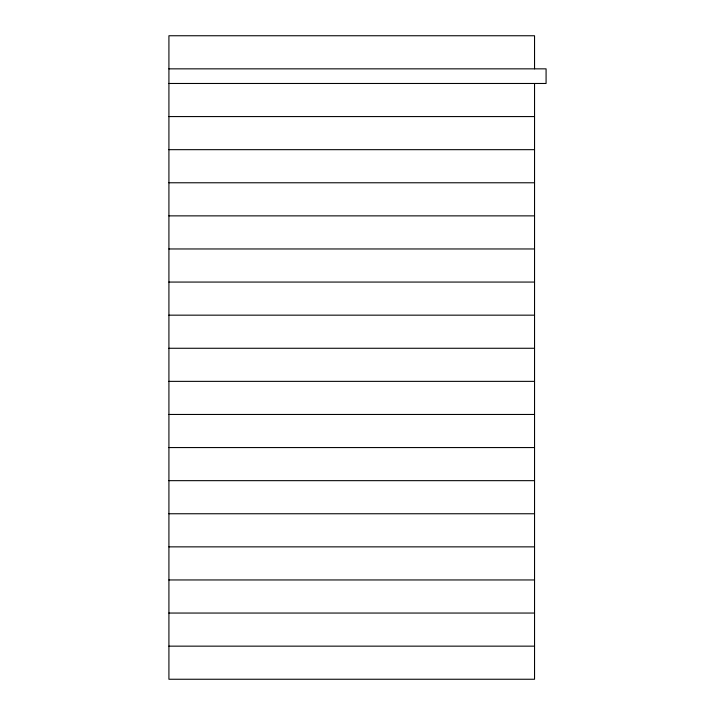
<?xml version="1.0" encoding="UTF-8"?>
<svg xmlns="http://www.w3.org/2000/svg" width="715" height="715" viewBox="0 0 715 715"><rect width="100%" height="100%" fill="white"/><g stroke="black" fill="none" stroke-linecap="round" stroke-linejoin="round"><path stroke-width="1.07" d="M168.919 68.846L546.081 68.846L546.081 83.476L168.919 83.476M168.919 116.572L534.543 116.572M168.919 149.667L534.543 149.667M168.919 182.772L534.543 182.772M168.919 215.867L534.543 215.867M168.919 248.963L534.543 248.963M168.919 282.068L534.543 282.068M168.919 315.163L534.543 315.163M168.919 348.268L534.543 348.268M168.919 381.363L534.543 381.363M168.919 414.459L534.543 414.459M168.919 447.563L534.543 447.563M168.919 480.659L534.543 480.659M168.919 513.754L534.543 513.754M168.919 546.859L534.543 546.859M168.919 579.954L534.543 579.954M168.919 613.05L534.543 613.05M168.919 646.154L534.543 646.154M534.543 68.846L534.543 35.75L168.919 35.75L168.919 679.25L534.543 679.25L534.543 83.476"/></g></svg>
